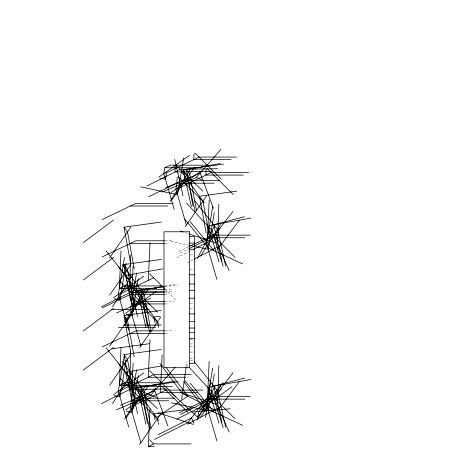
<?xml version="1.0" encoding="UTF-8"?>
<svg xmlns="http://www.w3.org/2000/svg" width="470" height="470" viewBox="0 0 470 470"><rect width="100%" height="100%" fill="white"/><g stroke="black" fill="none" stroke-linecap="round" stroke-linejoin="round"><path stroke-width="0.35" stroke-dasharray="2.35 1.76" d="M186.191 366.594L186.796 362.253M187.395 262.742L193.869 259.358M180.427 253.03L188.905 248.765M176.802 257.73L191.807 250.187M179.146 251.368L188.599 246.821M165.011 286.042L174.834 284.291M164.753 286.682L178.165 284.849M164.9 289.591L172.196 289.473M164.794 292.164L166.891 292.129M165.082 240.793L173.113 240.793M164.847 243.366L167.767 243.366M190.191 254.863L193.834 254.863M190.191 269.404L193.834 269.404M165.082 291.764L173.113 291.764M164.847 294.332L167.767 294.332M165.011 301.364L174.106 301.364M190.191 303.356L193.834 303.356M165.105 303.937L168.754 303.937M190.191 308.725L193.834 308.725M165.082 330.839L173.113 330.839M164.847 333.406L167.767 333.406M190.191 339.293L193.834 339.293M190.191 343.934L193.834 343.934M190.191 346.701L193.834 346.701M190.191 352.095L194.562 352.095M190.191 358.228L193.834 358.228M190.191 360.766L194.562 360.766M171.245 241.38L188.658 245.117M184.992 232.615L188.664 233.831M165.023 289.214L175.862 300.054M186.619 364.603L188.605 366.741"/><path stroke-width="0.7" d="M130.66 254.993L129.538 292.716L164.095 292.175M130.66 351.83L129.538 389.554L166.891 388.966M175.198 166.028L175.022 171.961L212.375 171.374M217.704 241.956L218.826 204.233M217.704 403.354L218.826 365.631M156.663 288.504L119.304 288.504L121.019 250.804M156.663 385.341L119.304 385.341L121.019 347.641M164.559 303.937L131.4 303.937L133.116 266.237M168.754 400.775L131.4 400.775L133.116 363.075M148.297 280.408L150.012 242.708M150.012 339.546L148.297 377.245L185.656 377.245M154.231 446.5L148.297 446.5L150.012 408.8M162.109 354.979L160.393 392.679L197.747 392.679M186.32 224.907L175.897 189.034L176.879 183.183L177.149 177.255M194.045 153.725L193.775 159.653L231.134 159.653M206.142 169.153L205.872 175.081L243.231 175.081M209.179 200.044L207.464 237.744L244.823 237.744M209.179 361.442L207.464 399.142L244.823 399.142M181.661 399.259L186.12 367.105M205.607 417.501L210.742 380.494M124.491 257.513L118.323 294.355L128.739 330.234M126.142 263.206L119.979 300.054L114.175 298.808M136.582 272.941L130.419 309.789L140.835 345.667M124.491 354.345L118.323 391.193L128.739 427.071M138.239 278.639L132.076 315.488L126.271 314.242M126.142 360.044L119.979 396.892L114.175 395.646M207.487 165.176L170.128 165.176L164.782 167.749L163.807 173.6L174.223 209.479M166.439 173.448L165.458 179.299L159.659 178.054M136.582 369.778L130.419 406.626L140.835 442.505M138.239 375.477L132.076 412.325L126.271 411.08M183.723 157.885L177.554 194.733L140.653 186.819M212.651 206.747L206.489 243.595L216.905 279.474M214.308 212.446L208.139 249.294L188.881 245.164M212.651 368.145L206.489 404.993L216.905 440.866M214.308 373.844L208.139 410.692L171.245 402.778M169.829 391.545L197.529 417.172L199.016 411.426L223.109 382.874M197.388 258.377L214.814 225.33M197.388 419.769L214.814 386.722M170.075 201.395L190.021 169.799M112.5 306.716L132.44 275.126M124.597 322.15L144.537 290.56M200.667 255.956L220.606 224.366M112.5 403.554L132.44 371.964M124.597 418.987L144.537 387.397M200.667 417.348L220.606 385.758M109.645 257.836L130.86 227.086M171.908 199.873L193.123 169.124M109.645 295.213L130.86 264.463M185.109 226.928L206.324 196.178M126.43 320.628L147.645 289.878M109.645 346.179L130.86 315.429M109.645 385.253L130.86 354.503M139.625 347.683L160.84 316.933M126.43 417.466L147.645 386.716M139.625 444.52L160.84 413.77M216.958 250.193L239.289 220.242M216.958 411.585L239.289 381.634M220.054 228.126L210.178 240.946L193.464 249.353M216.776 232.386L232.979 211.353M210.713 393.008L187.918 422.601L154.542 439.391M232.979 372.745L210.178 402.344L176.802 419.128M197.529 417.172L221.629 388.62M161.927 192.189L196.284 177.513L220.876 149.389M174.934 367.511L150.8 395.106L116.448 409.781M83.419 242.579L113.628 219.954M83.419 279.955L113.628 257.331M83.419 330.921L113.628 308.296M83.419 369.996L113.628 347.371M158.972 177.043L189.387 155.353M171.068 192.477L201.483 170.786M113.493 297.804L143.908 276.107M125.59 313.237L155.999 291.541M113.493 394.641L143.908 372.945M125.59 410.069L155.999 388.379M201.654 408.436L232.068 386.745M156.651 417.466L187.753 396.093L166.057 367.411M194.216 259.176L220.501 245.434M187.395 424.134L220.501 406.826M188.905 248.765L213.803 236.246L229.207 270.697M180.427 414.428L213.803 397.644L229.207 432.089M158.161 434.685L191.537 417.901L193.963 423.317M146.922 186.026L180.327 169.306L217.68 168.718M101.438 306.787L134.843 290.061L164.506 289.596M101.438 403.618L134.843 386.898L172.196 386.311M165.458 173.271L199.121 157.08L236.481 157.08M148.561 196.801L182.225 180.609L219.584 180.609M102.09 219.613L135.754 203.416L173.113 203.416M177.554 188.705L211.218 172.508L248.577 172.508M102.09 256.99L135.754 240.793L164.353 240.793M189.016 246.621L212.81 235.17L250.169 235.17M119.304 288.504L124.65 285.93L162.009 285.93M119.979 294.032L153.643 277.835M102.09 307.956L135.754 291.764L164.353 291.764M131.4 303.937L136.746 301.364L164.612 301.364M102.09 347.03L135.754 330.839L164.353 330.839M119.304 385.341L124.65 382.768L162.009 382.768M119.979 390.87L153.643 374.672L191.002 374.672M131.4 400.775L136.746 398.202L174.106 398.202M132.076 406.303L165.74 390.106L203.099 390.106M179.146 412.76L212.81 396.568L250.169 396.568M148.297 446.5L153.643 443.927L191.002 443.927M165.834 187.724L200.191 173.042L213.427 208.386M116.448 312.944L150.8 298.268M120.355 405.316L154.706 390.64L167.943 425.979M244.529 216.723L208.01 226.229L219.055 261.919M244.529 378.115L208.01 387.627L219.055 423.311M191.402 206.612L183.165 170.169L220.312 163.531M250.898 218.098L213.75 224.736L221.987 261.173M162.738 268.858L125.584 275.496L133.821 311.933M164.312 286.171L137.681 290.93L145.917 327.367M162.738 365.695L125.584 372.334L133.821 408.771M174.834 381.129L137.681 387.762L145.917 424.204M250.898 379.49L213.75 386.129L221.987 422.571M193.005 205.954L186.261 169.212L223.65 164.095M236.845 191.149L199.456 196.266L206.201 233.008M130.736 263.917L123.992 227.175L161.38 222.057M130.736 301.294L123.992 264.551L161.38 259.434M164.353 286.741L140.777 289.966L147.521 326.715M130.736 352.265L123.992 315.517L161.38 310.4M159.853 316.216L153.978 317.021L155.047 322.861M111.989 348.816L149.378 343.699M130.736 391.34L123.992 354.591L161.38 349.474M178.165 381.687L140.777 386.804L147.521 423.552M191.366 408.741L153.978 413.859L155.047 419.698M193.1 411.926L230.329 408.777M164.782 167.749L202.141 167.749M176.879 183.183L214.238 183.183M130.407 205.989L167.767 205.989M189.463 236.61L194.562 236.61L194.562 363.598L189.463 363.598M189.463 243.096L194.562 243.096M130.407 243.366L164.271 243.366M189.463 249.276L194.562 249.276M189.463 274.774L194.562 274.774M189.463 284.05L194.562 284.05M189.463 290.531L194.562 290.531M130.407 294.332L164.271 294.332M189.463 298.203L194.562 298.203M111.654 309.63L149.013 309.63M189.463 313.884L194.562 313.884M189.463 321.586L194.562 321.586M123.751 325.064L161.11 325.064M118.405 327.631L155.764 327.631M189.463 328.066L194.562 328.066M189.463 332.325L194.562 332.325M130.407 333.406L164.271 333.406M189.463 338.318L194.562 338.318M180.345 231.081L183.118 231.998M188.975 233.937L215.812 242.808M180.345 392.474L215.812 404.206M158.079 412.736L193.552 424.463M196.284 177.513L201.789 179.722M121.636 383.403L156.31 397.315M242.543 263.905L208.651 248.195L184.916 219.343M242.543 425.303L208.651 409.593L184.916 380.735M215.701 410.463L182.472 393.384L159.941 363.586M176.062 165.176L202.893 191.172M130.584 285.93L157.409 311.927M130.584 382.768L157.409 408.765M194.927 152.879L221.346 179.299M207.023 168.313L233.437 194.733M178.03 176.409L204.444 202.829M208.615 230.976L235.035 257.39M149.448 273.64L164.506 288.697M120.455 281.736L146.869 308.15M132.552 297.169L158.966 323.583M208.615 392.368L235.035 418.788M149.448 370.478L175.862 396.892M161.545 385.911L187.959 412.325M120.455 378.573L146.869 404.987M132.552 394.007L158.966 420.421M149.448 439.732L153.643 443.927M186.619 203.204L212.046 230.576L223.091 266.267M188.999 367.164L212.046 391.974L223.091 427.659M190.303 221.84L214.032 250.692M190.303 383.232L214.032 412.084M183.165 170.169L186.854 174.817L195.091 211.259M194.216 200.114L217.44 229.383L225.676 265.82M194.216 361.512L217.44 390.776L225.676 427.218M106.056 250.88L129.274 280.144L137.51 316.58M118.152 266.308L141.37 295.577L149.607 332.014M106.056 347.712L129.274 376.981L137.51 413.418M118.152 363.146L141.37 392.415L149.607 428.852M183.888 381.828L206.418 411.62M186.261 169.212L189.757 174.006L196.501 210.748M180.944 170.874L202.952 201.06L209.696 237.808M123.992 227.175L127.488 231.969L134.232 268.717M123.992 264.551L127.488 269.345L134.232 306.088M122.265 264.575L144.272 294.761L151.017 331.509M135.466 291.629L157.474 321.815L158.543 327.655M123.992 315.517L127.488 320.311L134.232 357.059M123.992 354.591L127.488 359.386L134.232 396.134M122.265 361.412L144.272 391.598L151.017 428.346M135.466 388.467L157.474 418.653L158.543 424.492M174.758 159.389L182.995 195.826M215.777 233.684L216.13 235.27M189.463 231.78L163.977 231.78L163.977 367.693L189.463 367.693L189.463 231.78"/></g></svg>
